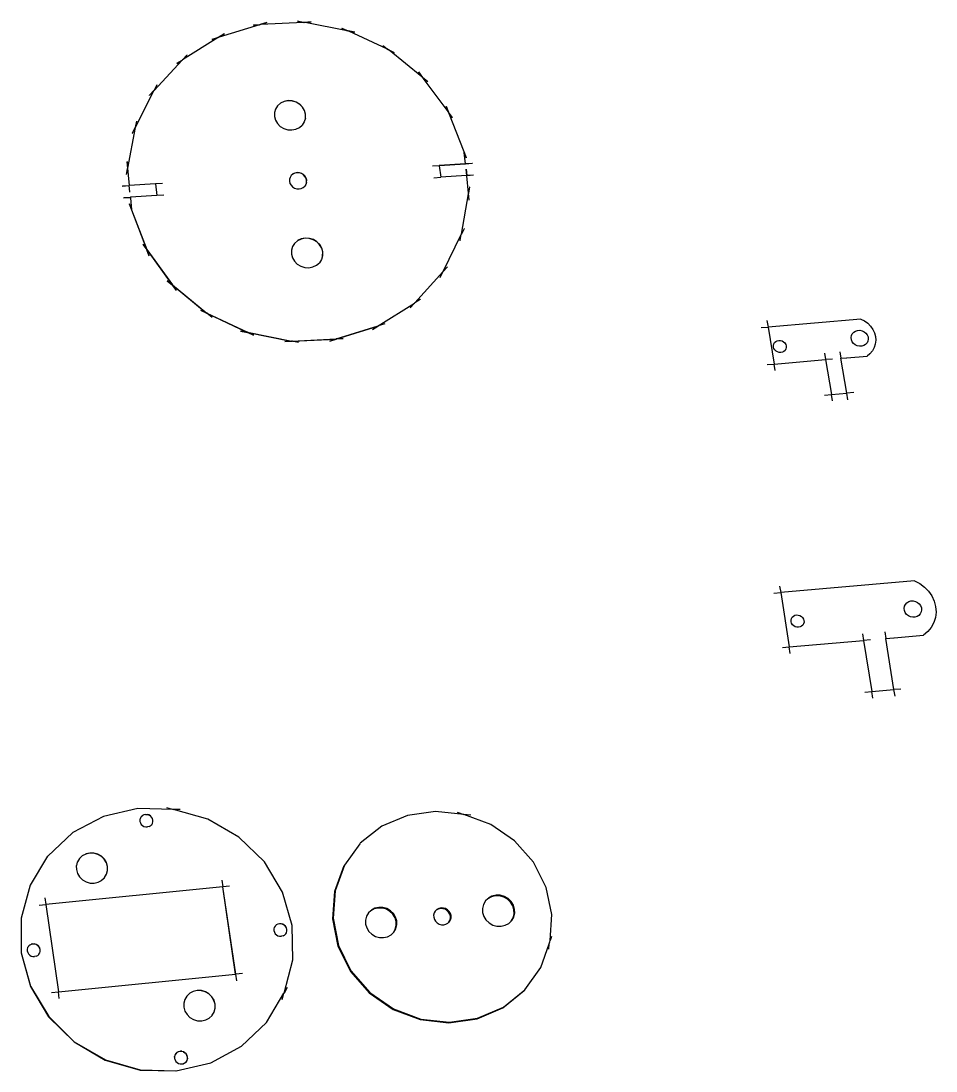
# Model space of a CAD drawing. Extents: x -159 to 748, y -238 to 404.
# Drawn here: x 250.2 to 493.9, y 123.9 to 403.6 of the extents above; entities that cross this region are included whole.
import ezdxf

# ---------------------------------------------------------------- set-up
doc = ezdxf.new("R2010")
doc.units = 0
doc.header["$MEASUREMENT"] = 0
doc.layers.get('0').update_dxf_attribs({"linetype": 'CONTINUOUS'})

msp = doc.modelspace()

# ---------------------------------------------------------------- linework, layer by layer
for p, q in [((315.64, 403.21), (313.9, 402.68)), ((325.41, 403.24), (314.08, 402.69)), ((315.61, 403.16), (314.08, 402.69)), ((323.8, 403.55), (325.41, 403.24)), ((323.82, 403.61), (325.65, 403.25)), ((325.65, 403.25), (325.41, 403.24)), ((327.49, 403.34), (325.65, 403.25)), ((325.86, 403.21), (325.65, 403.25)), ((327.46, 403.28), (325.86, 403.21)), ((337.03, 401), (325.86, 403.21)), ((304.34, 400.22), (302.83, 399.29)), ((313.7, 402.62), (302.95, 399.32)), ((304.32, 400.17), (302.95, 399.32)), ((312.04, 402.54), (313.7, 402.62)), ((312.06, 402.59), (313.9, 402.68)), ((313.9, 402.68), (313.7, 402.62)), ((314.08, 402.69), (313.9, 402.68)), ((335.57, 401.69), (337.03, 401)), ((335.6, 401.74), (337.28, 400.96)), ((337.28, 400.96), (337.03, 401)), ((339.1, 400.6), (337.28, 400.96)), ((337.5, 400.86), (337.28, 400.96)), ((339.07, 400.54), (337.5, 400.86)), ((347.8, 396.06), (337.5, 400.86)), ((302.69, 399.2), (293.2, 393.29)), ((301.07, 398.7), (302.69, 399.2)), ((301.1, 398.76), (302.83, 399.29)), ((302.83, 399.29), (302.69, 399.2)), ((302.95, 399.32), (302.83, 399.29)), ((294.35, 394.53), (293.2, 393.29)), ((294.37, 394.58), (294.35, 394.53)), ((346.56, 397.06), (347.8, 396.06)), ((346.59, 397.11), (348.02, 395.96)), ((348.02, 395.96), (347.8, 396.06)), ((349.7, 395.17), (348.02, 395.96)), ((348.21, 395.8), (348.02, 395.96)), ((349.68, 395.12), (348.21, 395.8)), ((356.98, 388.72), (348.21, 395.8)), ((293.11, 393.21), (285.61, 385.11)), ((291.65, 392.31), (293.11, 393.21)), ((291.68, 392.36), (293.11, 393.21)), ((293.11, 393.21), (293.2, 393.29)), ((356.04, 389.97), (356.98, 388.72)), ((356.07, 390.03), (357.15, 388.58)), ((286.37, 386.59), (285.61, 385.11)), ((286.39, 386.64), (286.37, 386.59)), ((357.15, 388.58), (356.98, 388.72)), ((358.58, 387.42), (357.15, 388.58)), ((357.29, 388.39), (357.15, 388.58)), ((358.55, 387.37), (357.29, 388.39)), ((363.93, 379.46), (357.29, 388.39)), ((285.59, 385.05), (280.61, 375.26)), ((284.4, 383.77), (284.42, 383.82)), ((284.42, 383.82), (285.59, 385.05)), ((285.61, 385.11), (285.59, 385.05)), ((318.51, 381), (317.95, 380.14)), ((319.3, 381.68), (318.51, 381)), ((320.25, 382.14), (319.3, 381.68)), ((319.32, 381.73), (319.3, 381.68)), ((320.28, 382.19), (319.32, 381.73)), ((321.31, 382.35), (320.25, 382.14)), ((321.34, 382.4), (320.28, 382.19)), ((322.41, 382.29), (321.31, 382.35)), ((322.43, 382.34), (321.34, 382.4)), ((323.46, 381.97), (322.41, 382.29)), ((323.49, 382.02), (322.43, 382.34)), ((324.4, 381.4), (323.46, 381.97)), ((324.43, 381.46), (323.49, 382.02)), ((325.16, 380.64), (324.4, 381.4)), ((325.19, 380.69), (324.43, 381.46)), ((325.69, 379.73), (325.16, 380.64)), ((325.72, 379.78), (325.19, 380.69)), ((363.36, 380.9), (363.93, 379.46)), ((363.39, 380.95), (364.04, 379.31)), ((317.66, 379.23), (317.65, 378.2)), ((317.65, 378.2), (317.92, 377.2)), ((317.95, 380.14), (317.66, 379.23)), ((325.94, 377.7), (325.64, 376.73)), ((325.96, 378.73), (325.69, 379.73)), ((325.99, 378.78), (325.72, 379.78)), ((325.94, 377.7), (325.96, 378.73)), ((325.94, 377.7), (325.97, 377.76)), ((325.97, 377.76), (325.99, 378.78)), ((364.04, 379.31), (363.93, 379.46)), ((365.12, 377.86), (364.04, 379.31)), ((364.12, 379.11), (364.04, 379.31)), ((365.09, 377.81), (364.12, 379.11)), ((368.23, 368.78), (364.12, 379.11)), ((280.6, 375.21), (278.58, 364.41)), ((279.85, 373.72), (280.6, 375.21)), ((280.6, 375.21), (280.61, 375.26)), ((280.92, 376.9), (280.61, 375.26)), ((280.94, 376.95), (280.92, 376.9)), ((317.92, 377.2), (318.45, 376.29)), ((318.45, 376.29), (319.21, 375.52)), ((319.21, 375.52), (320.15, 374.96)), ((320.15, 374.96), (321.21, 374.64)), ((323.37, 374.79), (324.34, 375.23)), ((324.34, 375.23), (325.08, 375.88)), ((325.64, 376.73), (325.08, 375.88)), ((279.82, 373.67), (279.85, 373.72)), ((321.21, 374.64), (322.3, 374.58)), ((322.3, 374.58), (323.37, 374.79)), ((368.88, 367.13), (368.23, 368.78)), ((368.25, 368.6), (368.23, 368.78)), ((368.85, 367.08), (368.25, 368.6)), ((368.58, 365.55), (368.25, 368.6)), ((278.26, 362.72), (278.56, 364.31)), ((278.39, 366.09), (278.55, 364.36)), ((278.42, 366.14), (278.58, 364.41)), ((278.55, 364.36), (278.58, 364.41)), ((278.55, 364.36), (278.56, 364.31)), ((278.56, 364.31), (278.98, 359.78)), ((278.58, 364.41), (279.01, 359.79)), ((359.75, 364.98), (361.58, 365.1)), ((368.58, 365.55), (361.58, 365.1)), ((361.58, 365.1), (361.59, 365.05)), ((368.55, 365.5), (361.59, 365.05)), ((361.59, 365.05), (361.97, 361.98)), ((370.38, 365.62), (368.55, 365.5)), ((368.55, 365.5), (368.58, 365.55)), ((370.42, 365.67), (368.58, 365.55)), ((368.69, 364.11), (368.87, 362.43)), ((368.72, 364.16), (368.9, 362.43)), ((278.23, 362.67), (278.26, 362.72)), ((321.68, 361.47), (321.67, 360.9)), ((321.67, 360.9), (321.82, 360.35)), ((321.83, 361.95), (321.68, 361.47)), ((322.14, 362.42), (321.83, 361.95)), ((322.58, 362.8), (322.14, 362.42)), ((323.1, 363.05), (322.58, 362.8)), ((322.6, 362.85), (322.58, 362.8)), ((323.13, 363.1), (322.6, 362.85)), ((323.69, 363.16), (323.1, 363.05)), ((323.72, 363.21), (323.13, 363.1)), ((324.29, 363.12), (323.69, 363.16)), ((324.32, 363.17), (323.72, 363.21)), ((324.87, 362.94), (324.29, 363.12)), ((324.9, 362.99), (324.32, 363.17)), ((325.39, 362.63), (324.87, 362.94)), ((325.42, 362.68), (324.9, 362.99)), ((325.81, 362.21), (325.39, 362.63)), ((325.83, 362.26), (325.42, 362.68)), ((326.1, 361.7), (325.81, 362.21)), ((326.13, 361.75), (325.83, 362.26)), ((326.24, 361.15), (326.1, 361.7)), ((326.27, 361.2), (326.13, 361.75)), ((326.23, 360.58), (326.24, 361.15)), ((326.26, 360.63), (326.27, 361.2)), ((360.13, 361.87), (361.97, 361.98)), ((368.87, 362.43), (361.97, 361.98)), ((368.9, 362.43), (368.87, 362.43)), ((370.74, 362.55), (368.9, 362.43)), ((368.91, 362.38), (368.9, 362.43)), ((370.71, 362.5), (368.91, 362.38)), ((369.4, 357.76), (368.91, 362.38)), ((368.93, 362.38), (368.91, 362.38)), ((277.15, 359.62), (278.99, 359.74)), ((277.17, 359.67), (278.98, 359.78)), ((278.98, 359.78), (279.01, 359.79)), ((278.98, 359.78), (278.99, 359.74)), ((279.15, 358.01), (278.99, 359.74)), ((279.02, 359.74), (278.99, 359.74)), ((286.02, 360.24), (279.01, 359.79)), ((279.02, 359.74), (279.01, 359.79)), ((285.99, 360.19), (279.02, 359.74)), ((279.17, 358.06), (279.02, 359.74)), ((285.99, 360.19), (286.02, 360.24)), ((285.99, 360.19), (286.34, 357.11)), ((287.86, 360.35), (286.02, 360.24)), ((286.02, 360.24), (286.37, 357.11)), ((321.82, 360.35), (322.11, 359.84)), ((322.11, 359.84), (322.53, 359.42)), ((322.53, 359.42), (323.04, 359.1)), ((323.04, 359.1), (323.62, 358.92)), ((323.62, 358.92), (324.23, 358.89)), ((324.23, 358.89), (324.81, 359)), ((324.81, 359), (325.36, 359.24)), ((325.36, 359.24), (325.75, 359.58)), ((326.06, 360.05), (325.75, 359.58)), ((326.23, 360.58), (326.06, 360.05)), ((326.23, 360.58), (326.26, 360.63)), ((369.68, 359.33), (369.4, 357.76)), ((369.71, 359.38), (369.68, 359.33)), ((277.5, 356.5), (279.34, 356.61)), ((277.52, 356.55), (279.36, 356.66)), ((279.34, 356.61), (279.28, 356.61)), ((279.28, 356.61), (279.3, 356.4)), ((279.3, 356.4), (279.33, 356.45)), ((279.3, 356.4), (279.58, 353.4)), ((279.34, 356.61), (279.33, 356.45)), ((279.33, 356.45), (279.62, 353.31)), ((279.34, 356.61), (279.36, 356.66)), ((286.34, 357.11), (279.36, 356.66)), ((286.37, 357.11), (286.34, 357.11)), ((288.21, 357.23), (286.37, 357.11)), ((367.47, 346.79), (369.39, 357.56)), ((369.41, 357.68), (369.38, 357.63)), ((369.39, 357.56), (369.38, 357.63)), ((369.56, 355.9), (369.39, 357.56)), ((369.4, 357.76), (369.41, 357.68)), ((369.59, 355.95), (369.41, 357.68)), ((278.96, 354.91), (279.6, 353.26)), ((278.99, 354.95), (279.58, 353.4)), ((279.58, 353.4), (279.6, 353.26)), ((279.58, 353.4), (279.62, 353.31)), ((279.6, 353.26), (279.62, 353.31)), ((279.6, 353.26), (283.61, 342.82)), ((279.62, 353.31), (283.7, 342.69)), ((368.03, 347.89), (367.47, 346.79)), ((368.22, 348.28), (368.03, 347.89)), ((368.25, 348.33), (368.22, 348.28)), ((282.61, 344.1), (283.67, 342.65)), ((282.64, 344.15), (283.61, 342.82)), ((323.04, 344.35), (322.47, 343.49)), ((323.83, 345.04), (323.04, 344.35)), ((324.79, 345.51), (323.83, 345.04)), ((323.85, 345.09), (323.83, 345.04)), ((324.81, 345.55), (323.85, 345.09)), ((325.85, 345.72), (324.79, 345.51)), ((325.88, 345.76), (324.81, 345.55)), ((326.95, 345.66), (325.85, 345.72)), ((326.98, 345.7), (325.88, 345.76)), ((328.01, 345.33), (326.95, 345.66)), ((328.04, 345.38), (326.98, 345.7)), ((328.95, 344.76), (328.01, 345.33)), ((328.98, 344.81), (328.04, 345.38)), ((329.72, 343.99), (328.95, 344.76)), ((329.75, 344.04), (328.98, 344.81)), ((362.59, 336.83), (367.46, 346.74)), ((367.16, 345.04), (367.19, 345.09)), ((367.19, 345.09), (367.46, 346.74)), ((367.46, 346.74), (367.47, 346.79)), ((283.61, 342.82), (283.67, 342.65)), ((283.61, 342.82), (283.7, 342.69)), ((283.67, 342.65), (283.7, 342.69)), ((284.31, 340.99), (283.67, 342.65)), ((283.67, 342.65), (283.76, 342.52)), ((283.7, 342.69), (290.54, 333.31)), ((283.76, 342.52), (283.7, 342.69)), ((284.33, 341.04), (283.76, 342.52)), ((283.76, 342.52), (290.39, 333.43)), ((322.19, 342.56), (322.18, 341.53)), ((322.18, 341.53), (322.45, 340.51)), ((322.47, 343.49), (322.19, 342.56)), ((330.26, 343.07), (329.72, 343.99)), ((330.28, 343.12), (329.75, 344.04)), ((330.53, 342.06), (330.26, 343.07)), ((330.55, 342.11), (330.28, 343.12)), ((330.51, 341.03), (330.53, 342.06)), ((330.54, 341.07), (330.55, 342.11)), ((322.45, 340.51), (322.98, 339.59)), ((322.98, 339.59), (323.75, 338.82)), ((323.75, 338.82), (324.69, 338.25)), ((327.92, 338.08), (328.89, 338.53)), ((328.89, 338.53), (329.64, 339.18)), ((330.21, 340.04), (329.64, 339.18)), ((330.51, 341.03), (330.21, 340.04)), ((330.51, 341.03), (330.54, 341.07)), ((324.69, 338.25), (325.75, 337.93)), ((325.75, 337.93), (326.85, 337.87)), ((326.85, 337.87), (327.92, 338.08)), ((355.04, 328.51), (362.56, 336.78)), ((361.83, 335.28), (362.56, 336.78)), ((362.56, 336.78), (362.59, 336.83)), ((363.73, 338.07), (362.59, 336.83)), ((363.76, 338.12), (363.73, 338.07)), ((289.1, 334.43), (290.52, 333.26)), ((289.12, 334.47), (290.39, 333.43)), ((290.39, 333.43), (290.52, 333.26)), ((290.39, 333.43), (290.54, 333.31)), ((290.52, 333.26), (290.54, 333.31)), ((291.58, 331.8), (290.52, 333.26)), ((290.52, 333.26), (290.66, 333.14)), ((290.54, 333.31), (299.69, 325.8)), ((290.66, 333.14), (290.54, 333.31)), ((291.6, 331.85), (290.66, 333.14)), ((290.66, 333.14), (299.49, 325.89)), ((361.8, 335.24), (361.83, 335.28)), ((345.34, 322.4), (355.01, 328.46)), ((353.86, 327.22), (355.01, 328.46)), ((355.01, 328.46), (355.04, 328.51)), ((356.51, 329.41), (355.04, 328.51)), ((356.54, 329.46), (356.51, 329.41)), ((297.99, 326.55), (299.66, 325.75)), ((298.01, 326.59), (299.49, 325.89)), ((299.49, 325.89), (299.66, 325.75)), ((299.49, 325.89), (299.69, 325.8)), ((299.66, 325.75), (299.69, 325.8)), ((301.08, 324.59), (299.66, 325.75)), ((299.66, 325.75), (299.86, 325.66)), ((299.69, 325.8), (310.52, 320.7)), ((299.86, 325.66), (299.69, 325.8)), ((301.11, 324.64), (299.86, 325.66)), ((299.86, 325.66), (310.3, 320.74)), ((353.83, 327.17), (353.86, 327.22)), ((334.16, 318.93), (345.34, 322.4)), ((334.3, 318.94), (345.22, 322.33)), ((343.83, 321.45), (345.22, 322.33)), ((345.22, 322.33), (345.31, 322.36)), ((347.04, 322.89), (345.31, 322.36)), ((345.31, 322.36), (345.34, 322.4)), ((347.07, 322.94), (345.34, 322.4)), ((447.33, 321.93), (449.16, 322.08)), ((448.88, 323.81), (449.16, 322.08)), ((473.87, 324.19), (449.16, 322.08)), ((449.16, 322.08), (450.79, 312.23)), ((473.87, 324.19), (474.83, 323.71)), ((474.83, 323.71), (475.7, 323.08)), ((475.7, 323.08), (476.45, 322.32)), ((476.45, 322.32), (477.05, 321.46)), ((308.67, 321.01), (310.49, 320.65)), ((308.7, 321.06), (310.3, 320.74)), ((310.3, 320.74), (310.49, 320.65)), ((310.3, 320.74), (310.52, 320.7)), ((310.49, 320.65), (310.52, 320.7)), ((312.17, 319.86), (310.49, 320.65)), ((310.49, 320.65), (310.71, 320.61)), ((310.52, 320.7), (322.28, 318.35)), ((310.71, 320.61), (310.52, 320.7)), ((312.2, 319.91), (310.71, 320.61)), ((310.71, 320.61), (322.07, 318.34)), ((322.28, 318.35), (334.16, 318.93)), ((322.46, 318.32), (333.99, 318.88)), ((332.4, 318.35), (334.13, 318.89)), ((332.43, 318.4), (333.99, 318.88)), ((333.99, 318.88), (334.16, 318.93)), ((333.99, 318.88), (334.13, 318.89)), ((335.97, 318.98), (334.13, 318.89)), ((334.13, 318.89), (334.3, 318.94)), ((334.13, 318.89), (334.16, 318.93)), ((334.3, 318.94), (334.16, 318.93)), ((336, 319.03), (334.3, 318.94)), ((343.8, 321.41), (343.83, 321.45)), ((471.28, 319.27), (471.37, 319.81)), ((471.35, 318.71), (471.28, 319.27)), ((471.37, 319.81), (471.61, 320.31)), ((471.61, 320.31), (471.99, 320.72)), ((471.99, 320.72), (472.47, 321.02)), ((472.47, 321.02), (473.03, 321.18)), ((473.03, 321.18), (473.62, 321.21)), ((473.62, 321.21), (474.21, 321.08)), ((474.21, 321.08), (474.76, 320.82)), ((474.76, 320.82), (475.22, 320.45)), ((475.22, 320.45), (475.57, 319.97)), ((475.57, 319.97), (475.79, 319.44)), ((475.85, 318.88), (475.76, 318.34)), ((475.79, 319.44), (475.85, 318.88)), ((477.05, 321.46), (477.49, 320.52)), ((477.49, 320.52), (477.75, 319.54)), ((477.75, 319.54), (477.83, 318.54)), ((320.41, 318.22), (322.25, 318.31)), ((320.44, 318.26), (322.07, 318.34)), ((322.07, 318.34), (322.28, 318.35)), ((322.07, 318.34), (322.25, 318.31)), ((322.25, 318.31), (322.28, 318.35)), ((322.25, 318.31), (322.46, 318.32)), ((324.07, 317.94), (322.25, 318.31)), ((322.46, 318.32), (322.28, 318.35)), ((324.1, 317.99), (322.46, 318.32)), ((450.59, 317.17), (450.7, 317.57)), ((450.6, 316.76), (450.59, 317.17)), ((450.73, 316.35), (450.6, 316.76)), ((450.7, 317.57), (450.91, 317.93)), ((450.96, 315.97), (450.73, 316.35)), ((450.91, 317.93), (451.22, 318.21)), ((451.22, 318.21), (451.6, 318.41)), ((451.6, 318.41), (452.03, 318.5)), ((452.03, 318.5), (452.48, 318.48)), ((452.48, 318.48), (452.92, 318.36)), ((452.92, 318.36), (453.31, 318.13)), ((453.31, 318.13), (453.63, 317.83)), ((453.63, 317.83), (453.87, 317.45)), ((453.9, 316.23), (453.68, 315.87)), ((453.87, 317.45), (453.99, 317.05)), ((454, 316.63), (453.9, 316.23)), ((453.99, 317.05), (454, 316.63)), ((471.56, 318.18), (471.35, 318.71)), ((471.91, 317.7), (471.56, 318.18)), ((472.38, 317.33), (471.91, 317.7)), ((472.93, 317.07), (472.38, 317.33)), ((473.52, 316.94), (472.93, 317.07)), ((474.11, 316.97), (473.52, 316.94)), ((474.67, 317.13), (474.11, 316.97)), ((475.15, 317.43), (474.67, 317.13)), ((475.52, 317.84), (475.15, 317.43)), ((475.76, 318.34), (475.52, 317.84)), ((477.42, 316.61), (476.94, 315.75)), ((477.71, 317.55), (477.42, 316.61)), ((477.83, 318.54), (477.71, 317.55)), ((450.79, 312.23), (464.49, 313.4)), ((451.29, 315.67), (450.96, 315.97)), ((451.68, 315.44), (451.29, 315.67)), ((452.12, 315.32), (451.68, 315.44)), ((452.56, 315.3), (452.12, 315.32)), ((452.99, 315.39), (452.56, 315.3)), ((453.38, 315.59), (452.99, 315.39)), ((453.68, 315.87), (453.38, 315.59)), ((464.2, 315.13), (464.49, 313.4)), ((466.32, 313.56), (464.49, 313.4)), ((464.49, 313.4), (466.05, 304.11)), ((468.29, 315.48), (468.58, 313.75)), ((468.58, 313.75), (470.04, 313.88)), ((470.14, 304.46), (468.58, 313.75)), ((470.04, 313.88), (470.15, 313.88)), ((470.15, 313.88), (475.53, 314.35)), ((476.31, 314.98), (475.53, 314.35)), ((476.94, 315.75), (476.31, 314.98)), ((448.96, 312.07), (450.79, 312.23)), ((451.08, 310.5), (450.79, 312.23)), ((464.22, 303.95), (466.05, 304.11)), ((466.05, 304.11), (470.14, 304.46)), ((466.33, 302.38), (466.05, 304.11)), ((471.97, 304.62), (470.14, 304.46)), ((470.44, 302.73), (470.14, 304.46)), ((452.25, 253.08), (452.53, 251.33)), ((488.21, 254.44), (452.53, 251.33)), ((488.21, 254.44), (489.6, 253.73)), ((489.6, 253.73), (490.86, 252.8)), ((490.86, 252.8), (491.93, 251.69)), ((450.7, 251.17), (452.53, 251.33)), ((452.53, 251.33), (454.8, 236.88)), ((486.65, 248.93), (487.21, 249.1)), ((487.21, 249.1), (487.81, 249.12)), ((487.81, 249.12), (488.41, 249)), ((488.41, 249), (488.96, 248.73)), ((491.93, 251.69), (492.8, 250.43)), ((492.8, 250.43), (493.42, 249.05)), ((493.42, 249.05), (493.8, 247.61)), ((485.44, 247.13), (485.54, 247.69)), ((485.5, 246.56), (485.44, 247.13)), ((485.72, 246.01), (485.5, 246.56)), ((485.54, 247.69), (485.78, 248.2)), ((485.78, 248.2), (486.16, 248.62)), ((486.16, 248.62), (486.65, 248.93)), ((488.96, 248.73), (489.43, 248.34)), ((489.43, 248.34), (489.78, 247.86)), ((489.97, 246.18), (489.72, 245.67)), ((489.78, 247.86), (490, 247.31)), ((490.06, 246.74), (489.97, 246.18)), ((490, 247.31), (490.06, 246.74)), ((493.8, 247.61), (493.9, 246.15)), ((455.3, 244.01), (455.41, 244.42)), ((455.31, 243.58), (455.3, 244.01)), ((455.43, 243.16), (455.31, 243.58)), ((455.41, 244.42), (455.62, 244.79)), ((455.62, 244.79), (455.94, 245.08)), ((455.94, 245.08), (456.33, 245.28)), ((456.33, 245.28), (456.76, 245.37)), ((456.76, 245.37), (457.21, 245.35)), ((457.21, 245.35), (457.65, 245.23)), ((457.65, 245.23), (458.05, 245)), ((458.05, 245), (458.37, 244.68)), ((458.37, 244.68), (458.61, 244.3)), ((458.61, 244.3), (458.73, 243.88)), ((458.74, 243.45), (458.63, 243.04)), ((458.73, 243.88), (458.74, 243.45)), ((486.07, 245.53), (485.72, 246.01)), ((486.54, 245.14), (486.07, 245.53)), ((487.09, 244.87), (486.54, 245.14)), ((487.69, 244.75), (487.09, 244.87)), ((488.29, 244.77), (487.69, 244.75)), ((488.85, 244.94), (488.29, 244.77)), ((489.34, 245.25), (488.85, 244.94)), ((489.72, 245.67), (489.34, 245.25)), ((493.73, 244.7), (493.29, 243.33)), ((493.9, 246.15), (493.73, 244.7)), ((455.66, 242.78), (455.43, 243.16)), ((455.99, 242.46), (455.66, 242.78)), ((456.39, 242.23), (455.99, 242.46)), ((456.83, 242.1), (456.39, 242.23)), ((457.28, 242.09), (456.83, 242.1)), ((457.71, 242.18), (457.28, 242.09)), ((458.1, 242.38), (457.71, 242.18)), ((458.41, 242.67), (458.1, 242.38)), ((458.63, 243.04), (458.41, 242.67)), ((480.24, 240.88), (480.52, 239.12)), ((491.68, 240.94), (490.56, 240)), ((492.6, 242.06), (491.68, 240.94)), ((493.29, 243.33), (492.6, 242.06)), ((454.8, 236.88), (474.6, 238.61)), ((474.32, 240.36), (474.6, 238.61)), ((476.43, 238.77), (474.6, 238.61)), ((474.6, 238.61), (476.79, 224.97)), ((480.52, 239.12), (482.63, 239.32)), ((482.71, 225.49), (480.52, 239.12)), ((482.63, 239.32), (482.78, 239.31)), ((482.78, 239.31), (490.56, 240)), ((452.97, 236.72), (454.8, 236.88)), ((455.08, 235.12), (454.8, 236.88)), ((474.96, 224.81), (476.79, 224.97)), ((476.79, 224.97), (482.71, 225.49)), ((477.07, 223.21), (476.79, 224.97)), ((484.54, 225.65), (482.71, 225.49)), ((483, 223.73), (482.71, 225.49)), ((281.27, 193.82), (272.13, 191.71)), ((290.75, 193.57), (281.27, 193.82)), ((288.96, 194.07), (290.75, 193.57)), ((292.59, 193.52), (290.75, 193.57)), ((299.93, 190.97), (290.75, 193.57)), ((360.55, 193.06), (353.1, 191.99)), ((368.13, 192.23), (360.55, 193.06)), ((272.13, 191.71), (263.96, 187.38)), ((281.86, 190.82), (281.83, 190.79)), ((281.83, 190.79), (281.86, 190.39)), ((281.95, 191.21), (281.86, 190.82)), ((281.86, 190.39), (281.98, 189.96)), ((281.97, 191.24), (281.95, 191.21)), ((282.17, 191.58), (281.97, 191.24)), ((282.19, 191.61), (282.17, 191.58)), ((282.49, 191.88), (282.19, 191.61)), ((282.51, 191.91), (282.49, 191.88)), ((282.88, 192.09), (282.51, 191.91)), ((283.32, 192.19), (282.88, 192.09)), ((282.91, 192.12), (282.88, 192.09)), ((283.34, 192.22), (282.91, 192.12)), ((283.78, 192.17), (283.32, 192.19)), ((283.34, 192.22), (283.8, 192.21)), ((284.22, 192.05), (283.78, 192.17)), ((284.24, 192.09), (283.8, 192.21)), ((284.61, 191.82), (284.22, 192.05)), ((284.64, 191.86), (284.24, 192.09)), ((284.94, 191.5), (284.61, 191.82)), ((284.96, 191.54), (284.64, 191.86)), ((285.17, 191.12), (284.94, 191.5)), ((285.19, 191.16), (284.96, 191.54)), ((285.29, 190.7), (285.17, 191.12)), ((285.31, 190.73), (285.19, 191.16)), ((285.21, 189.88), (285.29, 190.26)), ((285.29, 190.7), (285.31, 190.73)), ((285.32, 190.3), (285.29, 190.7)), ((285.29, 190.26), (285.32, 190.3)), ((308.2, 186.2), (299.93, 190.97)), ((353.1, 191.99), (346.28, 189.09)), ((366.38, 192.88), (368.13, 192.23)), ((369.97, 192.03), (368.13, 192.23)), ((375.32, 189.56), (368.13, 192.23)), ((281.98, 189.96), (282.21, 189.58)), ((282.21, 189.58), (282.54, 189.26)), ((282.54, 189.26), (282.93, 189.03)), ((282.93, 189.03), (283.38, 188.91)), ((283.38, 188.91), (283.83, 188.9)), ((284.27, 189), (283.83, 188.9)), ((284.27, 189), (284.64, 189.17)), ((284.64, 189.17), (284.66, 189.2)), ((284.66, 189.2), (284.96, 189.47)), ((284.96, 189.47), (284.98, 189.5)), ((284.98, 189.5), (285.18, 189.84)), ((285.18, 189.84), (285.21, 189.88)), ((346.28, 189.09), (340.55, 184.55)), ((381.64, 185.23), (375.32, 189.56)), ((263.93, 187.35), (257.29, 181.12)), ((263.96, 187.38), (263.93, 187.35)), ((314.99, 179.58), (308.2, 186.2)), ((386.66, 179.51), (381.64, 185.23)), ((268.48, 181.92), (267.42, 181.68)), ((268.5, 181.96), (267.44, 181.72)), ((269.57, 181.9), (268.48, 181.92)), ((269.59, 181.93), (268.5, 181.96)), ((270.63, 181.6), (269.57, 181.9)), ((270.65, 181.63), (269.59, 181.93)), ((340.4, 184.37), (336.3, 178.69)), ((340.4, 184.37), (340.55, 184.55)), ((257.27, 181.09), (252.58, 173.35)), ((257.27, 181.09), (257.29, 181.12)), ((265.17, 179.56), (264.92, 178.59)), ((265.19, 179.6), (265.17, 179.56)), ((265.71, 180.46), (265.19, 179.6)), ((265.73, 180.49), (265.71, 180.46)), ((266.48, 181.18), (265.73, 180.49)), ((266.5, 181.22), (266.48, 181.18)), ((267.42, 181.68), (266.5, 181.22)), ((267.44, 181.72), (267.42, 181.68)), ((271.58, 181.05), (270.63, 181.6)), ((271.6, 181.08), (270.65, 181.63)), ((272.36, 180.28), (271.58, 181.05)), ((272.38, 180.32), (271.6, 181.08)), ((272.91, 179.36), (272.36, 180.28)), ((272.94, 179.39), (272.38, 180.32)), ((273.21, 178.33), (272.91, 179.36)), ((273.23, 178.37), (272.94, 179.39)), ((319.85, 171.55), (314.99, 179.58)), ((390.04, 172.81), (386.66, 179.51)), ((264.92, 178.59), (264.89, 178.56)), ((264.89, 178.56), (264.92, 177.54)), ((264.92, 177.54), (265.21, 176.52)), ((265.21, 176.52), (265.77, 175.59)), ((272.42, 175.41), (272.94, 176.28)), ((272.94, 176.28), (272.96, 176.31)), ((272.96, 176.31), (273.21, 177.28)), ((273.21, 178.33), (273.23, 178.37)), ((273.24, 177.32), (273.21, 178.33)), ((273.21, 177.28), (273.24, 177.32)), ((336.15, 178.51), (333.67, 171.71)), ((336.3, 178.69), (333.82, 171.88)), ((265.77, 175.59), (266.55, 174.83)), ((266.55, 174.83), (267.5, 174.28)), ((267.5, 174.28), (268.56, 173.97)), ((268.56, 173.97), (269.65, 173.95)), ((269.65, 173.95), (270.71, 174.19)), ((270.71, 174.19), (271.63, 174.66)), ((271.63, 174.66), (271.65, 174.69)), ((271.65, 174.69), (272.4, 175.38)), ((272.4, 175.38), (272.42, 175.41)), ((303.65, 174.74), (303.92, 172.97)), ((252.58, 173.35), (250.17, 164.58)), ((303.92, 172.97), (256.81, 168.26)), ((303.89, 172.93), (256.81, 168.23)), ((303.89, 172.93), (303.92, 172.97)), ((307.34, 149.71), (303.89, 172.93)), ((305.75, 173.15), (303.92, 172.97)), ((307.37, 149.71), (303.92, 172.97)), ((322.44, 162.65), (319.85, 171.55)), ((333.67, 171.71), (333.14, 164.43)), ((333.82, 171.88), (333.28, 164.61)), ((376.7, 170.71), (375.62, 170.46)), ((377.83, 170.69), (376.7, 170.71)), ((378.93, 170.38), (377.83, 170.69)), ((391.54, 165.56), (390.04, 172.81)), ((254.98, 168.07), (256.81, 168.26)), ((256.56, 170.03), (256.81, 168.26)), ((256.81, 168.26), (256.81, 168.23)), ((256.81, 168.23), (260.12, 144.97)), ((373.35, 168.26), (373.08, 167.22)), ((373.9, 169.18), (373.35, 168.26)), ((374.5, 169.76), (373.9, 169.18)), ((375.46, 170.28), (374.5, 169.76)), ((374.66, 169.94), (374.5, 169.76)), ((375.62, 170.46), (374.66, 169.94)), ((376.54, 170.54), (375.46, 170.28)), ((377.67, 170.51), (376.54, 170.54)), ((378.77, 170.21), (377.67, 170.51)), ((379.76, 169.65), (378.77, 170.21)), ((379.92, 169.82), (378.93, 170.38)), ((380.57, 168.86), (379.76, 169.65)), ((380.74, 169.04), (379.92, 169.82)), ((381.16, 167.91), (380.57, 168.86)), ((381.33, 168.09), (380.74, 169.04)), ((381.48, 166.86), (381.16, 167.91)), ((381.65, 167.03), (381.33, 168.09)), ((342.19, 165.1), (341.93, 164.09)), ((342.74, 165.98), (342.19, 165.1)), ((343.34, 166.55), (342.74, 165.98)), ((344.28, 167.06), (343.34, 166.55)), ((343.49, 166.73), (343.34, 166.55)), ((344.43, 167.23), (343.49, 166.73)), ((345.34, 167.3), (344.28, 167.06)), ((345.48, 167.47), (344.43, 167.23)), ((346.43, 167.27), (345.34, 167.3)), ((346.58, 167.44), (345.48, 167.47)), ((347.5, 166.97), (346.43, 167.27)), ((347.64, 167.14), (346.58, 167.44)), ((348.45, 166.42), (347.5, 166.97)), ((348.6, 166.59), (347.64, 167.14)), ((349.24, 165.65), (348.45, 166.42)), ((349.39, 165.82), (348.6, 166.59)), ((349.81, 164.72), (349.24, 165.65)), ((349.96, 164.89), (349.39, 165.82)), ((360.24, 166), (360.09, 165.44)), ((360.09, 165.44), (360.1, 164.85)), ((360.53, 166.5), (360.24, 166)), ((360.8, 166.73), (360.53, 166.5)), ((361.32, 167.01), (360.8, 166.73)), ((360.96, 166.9), (360.8, 166.73)), ((361.48, 167.18), (360.96, 166.9)), ((361.91, 167.15), (361.32, 167.01)), ((362.06, 167.32), (361.48, 167.18)), ((362.52, 167.13), (361.91, 167.15)), ((362.67, 167.3), (362.06, 167.32)), ((363.11, 166.96), (362.52, 167.13)), ((363.27, 167.14), (362.67, 167.3)), ((363.64, 166.66), (363.11, 166.96)), ((363.8, 166.83), (363.27, 167.14)), ((364.08, 166.23), (363.64, 166.66)), ((364.24, 166.4), (363.8, 166.83)), ((364.4, 165.71), (364.08, 166.23)), ((364.55, 165.89), (364.24, 166.4)), ((364.57, 165.14), (364.4, 165.71)), ((364.72, 165.32), (364.55, 165.89)), ((364.58, 164.56), (364.57, 165.14)), ((364.73, 164.73), (364.72, 165.32)), ((373.08, 167.22), (373.11, 166.14)), ((373.11, 166.14), (373.43, 165.08)), ((373.43, 165.08), (374.02, 164.13)), ((381.25, 164.73), (381.51, 165.78)), ((381.41, 164.91), (381.68, 165.95)), ((381.51, 165.78), (381.48, 166.86)), ((381.68, 165.95), (381.65, 167.03)), ((391.09, 158.64), (391.54, 165.56)), ((250.17, 164.58), (250.21, 155.41)), ((317.84, 162.48), (317.64, 162.14)), ((317.86, 162.51), (317.84, 162.48)), ((318.16, 162.78), (317.86, 162.51)), ((318.16, 162.78), (318.18, 162.82)), ((318.55, 162.99), (318.18, 162.82)), ((318.99, 163.09), (318.55, 162.99)), ((318.55, 162.99), (318.58, 163.03)), ((319.02, 163.13), (318.58, 163.03)), ((318.99, 163.09), (319.02, 163.13)), ((319.08, 163.09), (318.99, 163.09)), ((319.1, 163.13), (319.02, 163.13)), ((319.08, 163.09), (319.1, 163.13)), ((319.45, 163.08), (319.08, 163.09)), ((319.47, 163.12), (319.1, 163.13)), ((319.89, 162.96), (319.45, 163.08)), ((319.92, 162.99), (319.47, 163.12)), ((320.29, 162.73), (319.89, 162.96)), ((320.31, 162.76), (319.92, 162.99)), ((320.61, 162.41), (320.29, 162.73)), ((320.64, 162.44), (320.31, 162.76)), ((320.85, 162.02), (320.61, 162.41)), ((320.88, 162.05), (320.64, 162.44)), ((322.58, 153.48), (322.44, 162.65)), ((333.14, 164.43), (334.59, 157.18)), ((333.28, 164.61), (334.73, 157.35)), ((341.93, 164.09), (341.94, 163.03)), ((341.94, 163.03), (342.25, 162.01)), ((350.11, 163.7), (349.81, 164.72)), ((349.87, 161.63), (350.13, 162.64)), ((350.26, 163.87), (349.96, 164.89)), ((350.01, 161.8), (350.28, 162.81)), ((350.13, 162.64), (350.11, 163.7)), ((350.28, 162.81), (350.26, 163.87)), ((360.1, 164.85), (360.27, 164.28)), ((360.27, 164.28), (360.59, 163.77)), ((360.59, 163.77), (361.03, 163.34)), ((361.03, 163.34), (361.56, 163.03)), ((361.56, 163.03), (362.15, 162.87)), ((362.15, 162.87), (362.76, 162.85)), ((362.76, 162.85), (363.35, 162.99)), ((363.35, 162.99), (363.87, 163.26)), ((363.87, 163.26), (364.14, 163.5)), ((364.14, 163.5), (364.17, 163.55)), ((364.17, 163.55), (364.43, 164)), ((364.17, 163.55), (364.29, 163.67)), ((364.29, 163.67), (364.59, 164.17)), ((364.43, 164), (364.58, 164.56)), ((364.59, 164.17), (364.73, 164.73)), ((374.02, 164.13), (374.84, 163.34)), ((374.84, 163.34), (375.83, 162.78)), ((375.83, 162.78), (376.93, 162.48)), ((376.93, 162.48), (378.06, 162.45)), ((378.06, 162.45), (379.14, 162.71)), ((379.14, 162.71), (380.11, 163.22)), ((380.11, 163.22), (380.71, 163.81)), ((380.71, 163.81), (380.73, 163.84)), ((380.73, 163.84), (381.25, 164.73)), ((380.73, 163.84), (380.88, 163.98)), ((380.88, 163.98), (381.41, 164.91)), ((317.61, 162.11), (317.53, 161.72)), ((317.53, 161.72), (317.53, 161.28)), ((317.53, 161.28), (317.66, 160.85)), ((317.64, 162.14), (317.61, 162.11)), ((317.66, 160.85), (317.89, 160.46)), ((317.89, 160.46), (318.22, 160.14)), ((318.22, 160.14), (318.62, 159.91)), ((318.62, 159.91), (319.06, 159.79)), ((319.06, 159.79), (319.52, 159.77)), ((319.96, 159.88), (319.52, 159.77)), ((319.96, 159.88), (320.33, 160.05)), ((320.33, 160.05), (320.35, 160.09)), ((320.35, 160.09), (320.64, 160.35)), ((320.64, 160.35), (320.67, 160.39)), ((320.67, 160.39), (320.87, 160.73)), ((320.97, 161.59), (320.85, 162.02)), ((320.87, 160.73), (320.89, 160.76)), ((321, 161.63), (320.88, 162.05)), ((320.89, 160.76), (320.98, 161.15)), ((320.98, 161.15), (320.97, 161.59)), ((320.98, 161.15), (321.01, 161.19)), ((321.01, 161.19), (321, 161.63)), ((342.25, 162.01), (342.81, 161.08)), ((342.81, 161.08), (343.6, 160.31)), ((343.6, 160.31), (344.56, 159.75)), ((344.56, 159.75), (345.63, 159.45)), ((345.63, 159.45), (346.72, 159.42)), ((346.72, 159.42), (347.78, 159.67)), ((347.78, 159.67), (348.73, 160.16)), ((348.73, 160.16), (349.33, 160.73)), ((349.33, 160.73), (349.37, 160.79)), ((349.37, 160.79), (349.87, 161.63)), ((349.37, 160.79), (349.48, 160.9)), ((349.48, 160.9), (350.01, 161.8)), ((391.49, 159.76), (391.09, 158.64)), ((251.92, 156.72), (251.83, 156.33)), ((251.94, 156.75), (251.92, 156.72)), ((252.15, 157.09), (251.94, 156.75)), ((252.17, 157.13), (252.15, 157.09)), ((252.47, 157.4), (252.17, 157.13)), ((252.49, 157.43), (252.47, 157.4)), ((252.86, 157.61), (252.49, 157.43)), ((253.3, 157.71), (252.86, 157.61)), ((252.88, 157.64), (252.86, 157.61)), ((253.33, 157.74), (252.88, 157.64)), ((253.76, 157.7), (253.3, 157.71)), ((253.33, 157.74), (253.78, 157.73)), ((254.2, 157.57), (253.76, 157.7)), ((254.23, 157.6), (253.78, 157.73)), ((254.6, 157.34), (254.2, 157.57)), ((254.62, 157.37), (254.23, 157.6)), ((254.93, 157.02), (254.6, 157.34)), ((254.95, 157.05), (254.62, 157.37)), ((255.16, 156.63), (254.93, 157.02)), ((255.18, 156.67), (254.95, 157.05)), ((255.3, 156.24), (255.18, 156.67)), ((334.59, 157.18), (337.93, 150.43)), ((334.73, 157.35), (338.07, 150.6)), ((388.63, 151.43), (390.87, 157.74)), ((390.78, 156.33), (390.87, 157.74)), ((390.87, 157.74), (391.06, 158.27)), ((391.06, 158.27), (391.09, 158.64)), ((250.21, 155.41), (250.19, 155.38)), ((250.19, 155.38), (252.7, 146.44)), ((250.21, 155.41), (252.73, 146.47)), ((251.83, 156.33), (251.8, 156.3)), ((251.8, 156.3), (251.83, 155.89)), ((251.83, 155.89), (251.95, 155.46)), ((251.95, 155.46), (252.18, 155.07)), ((252.18, 155.07), (252.5, 154.75)), ((252.5, 154.75), (252.9, 154.52)), ((252.9, 154.52), (253.34, 154.39)), ((253.34, 154.39), (253.8, 154.38)), ((254.24, 154.48), (253.8, 154.38)), ((254.24, 154.48), (254.62, 154.66)), ((254.62, 154.66), (254.64, 154.69)), ((254.64, 154.69), (254.94, 154.96)), ((254.94, 154.96), (254.96, 155)), ((254.96, 155), (255.16, 155.34)), ((255.28, 156.2), (255.16, 156.63)), ((255.16, 155.34), (255.19, 155.37)), ((255.19, 155.37), (255.28, 155.76)), ((255.28, 156.2), (255.3, 156.24)), ((255.3, 155.8), (255.28, 156.2)), ((255.28, 155.76), (255.3, 155.8)), ((320.24, 144.66), (322.58, 153.48)), ((384.39, 145.51), (388.63, 151.43)), ((260.12, 144.97), (307.34, 149.71)), ((307.34, 149.71), (307.37, 149.71)), ((309.2, 149.89), (307.37, 149.71)), ((307.64, 147.94), (307.37, 149.71)), ((337.93, 150.43), (342.94, 144.67)), ((338.07, 150.6), (343.08, 144.83)), ((252.7, 146.44), (257.52, 138.34)), ((252.73, 146.47), (257.54, 138.37)), ((321.11, 146.15), (320.24, 144.66)), ((378.65, 140.93), (384.39, 145.51)), ((384.23, 145.35), (384.39, 145.51)), ((258.29, 144.79), (260.12, 144.97)), ((260.37, 143.19), (260.12, 144.97)), ((293.77, 142.91), (293.52, 141.93)), ((293.79, 142.94), (293.77, 142.91)), ((294.31, 143.81), (293.79, 142.94)), ((294.33, 143.85), (294.31, 143.81)), ((295.08, 144.54), (294.33, 143.85)), ((295.1, 144.58), (295.08, 144.54)), ((296.02, 145.05), (295.1, 144.58)), ((297.08, 145.29), (296.02, 145.05)), ((296.05, 145.08), (296.02, 145.05)), ((297.11, 145.33), (296.05, 145.08)), ((298.18, 145.27), (297.08, 145.29)), ((298.21, 145.3), (297.11, 145.33)), ((299.25, 144.96), (298.18, 145.27)), ((299.27, 145), (298.21, 145.3)), ((300.21, 144.41), (299.25, 144.96)), ((300.23, 144.44), (299.27, 145)), ((300.99, 143.64), (300.21, 144.41)), ((301.02, 143.67), (300.23, 144.44)), ((301.55, 142.7), (300.99, 143.64)), ((301.58, 142.73), (301.02, 143.67)), ((301.85, 141.67), (301.55, 142.7)), ((301.87, 141.7), (301.58, 142.73)), ((315.58, 136.81), (320.21, 144.63)), ((319.76, 142.92), (320.21, 144.63)), ((320.21, 144.63), (320.24, 144.66)), ((342.94, 144.67), (349.27, 140.28)), ((343.08, 144.83), (349.42, 140.44)), ((378.49, 140.76), (384.23, 145.35)), ((293.52, 141.93), (293.53, 140.86)), ((293.53, 140.86), (293.83, 139.83)), ((301.61, 139.62), (301.86, 140.61)), ((301.86, 140.61), (301.85, 141.67)), ((301.86, 140.61), (301.89, 140.64)), ((301.89, 140.64), (301.87, 141.7)), ((349.27, 140.28), (356.51, 137.57)), ((349.42, 140.44), (356.66, 137.73)), ((371.64, 137.82), (378.49, 140.76)), ((371.79, 137.98), (378.65, 140.93)), ((257.52, 138.34), (264.31, 131.63)), ((257.54, 138.37), (264.34, 131.66)), ((293.83, 139.83), (294.39, 138.9)), ((294.39, 138.9), (295.17, 138.12)), ((295.17, 138.12), (296.13, 137.57)), ((296.13, 137.57), (297.2, 137.26)), ((297.2, 137.26), (298.3, 137.23)), ((298.3, 137.23), (299.36, 137.48)), ((299.36, 137.48), (300.28, 137.95)), ((300.28, 137.95), (300.31, 137.99)), ((300.31, 137.99), (301.05, 138.68)), ((301.05, 138.68), (301.08, 138.72)), ((301.08, 138.72), (301.59, 139.59)), ((301.59, 139.59), (301.61, 139.62)), ((356.51, 137.57), (364.14, 136.73)), ((356.66, 137.73), (364.29, 136.9)), ((364.14, 136.73), (371.64, 137.82)), ((364.29, 136.9), (371.79, 137.98)), ((308.91, 130.47), (315.55, 136.78)), ((315.55, 136.78), (315.58, 136.81)), ((264.31, 131.63), (272.62, 126.79)), ((264.34, 131.66), (272.65, 126.82)), ((291.67, 128.8), (291.38, 128.52)), ((291.71, 128.78), (291.39, 128.48)), ((291.67, 128.8), (291.7, 128.83)), ((292.07, 129.01), (291.7, 128.83)), ((292.11, 128.99), (291.71, 128.78)), ((292.07, 129.01), (292.09, 129.04)), ((292.11, 128.99), (292.07, 129.01)), ((292.13, 129.03), (292.09, 129.04)), ((292.11, 128.99), (292.13, 129.03)), ((292.51, 129.11), (292.13, 129.03)), ((292.54, 129.14), (292.51, 129.11)), ((292.55, 129.1), (292.51, 129.11)), ((292.57, 129.13), (292.54, 129.14)), ((292.57, 129.13), (292.55, 129.1)), ((292.6, 129.11), (292.57, 129.13)), ((292.63, 129.14), (292.6, 129.11)), ((292.64, 129.09), (292.6, 129.11)), ((292.66, 129.13), (292.63, 129.14)), ((292.97, 129.1), (292.64, 129.09)), ((292.99, 129.13), (292.66, 129.13)), ((293.01, 129.08), (292.97, 129.1)), ((293.03, 129.12), (292.99, 129.13)), ((293.41, 128.97), (293.01, 129.08)), ((293.44, 129), (293.03, 129.12)), ((293.45, 128.97), (293.41, 128.97)), ((293.48, 128.99), (293.44, 129)), ((293.45, 128.97), (293.81, 128.74)), ((293.84, 128.77), (293.48, 128.99)), ((293.85, 128.73), (293.81, 128.74)), ((293.88, 128.76), (293.84, 128.77)), ((294.14, 128.42), (293.85, 128.73)), ((294.17, 128.45), (293.88, 128.76)), ((300.69, 126.07), (308.91, 130.47)), ((272.62, 126.79), (281.88, 124.15)), ((272.65, 126.82), (281.91, 124.18)), ((291.04, 127.72), (291.01, 127.69)), ((291.01, 127.69), (291.04, 127.28)), ((291.13, 128.11), (291.04, 127.72)), ((291.04, 127.28), (291.16, 126.84)), ((291.05, 127.67), (291.05, 127.28)), ((291.05, 127.23), (291.16, 126.84)), ((291.16, 128.1), (291.06, 127.71)), ((291.15, 128.15), (291.13, 128.11)), ((291.35, 128.49), (291.15, 128.15)), ((291.39, 128.48), (291.16, 128.1)), ((291.16, 126.84), (291.2, 126.83)), ((291.2, 126.83), (291.4, 126.45)), ((291.38, 128.52), (291.35, 128.49)), ((291.4, 126.45), (291.44, 126.44)), ((291.44, 126.44), (291.73, 126.13)), ((291.47, 123.92), (300.69, 126.07)), ((291.73, 126.13), (291.76, 126.11)), ((291.76, 126.11), (292.13, 125.9)), ((292.13, 125.9), (292.16, 125.88)), ((292.16, 125.88), (292.57, 125.77)), ((293.48, 125.85), (293.84, 126.04)), ((293.51, 125.85), (293.88, 126.03)), ((293.84, 126.04), (294.16, 126.35)), ((293.88, 126.03), (293.91, 126.06)), ((293.91, 126.06), (294.2, 126.33)), ((294.18, 128.4), (294.14, 128.42)), ((294.16, 126.35), (294.39, 126.72)), ((294.2, 128.43), (294.17, 128.45)), ((294.38, 128.03), (294.18, 128.4)), ((294.4, 128.06), (294.2, 128.43)), ((294.2, 126.33), (294.23, 126.36)), ((294.23, 126.36), (294.43, 126.71)), ((294.38, 128.03), (294.4, 128.06)), ((294.41, 128.01), (294.38, 128.03)), ((294.5, 127.59), (294.38, 128.03)), ((294.39, 126.72), (294.5, 127.15)), ((294.44, 128.04), (294.4, 128.06)), ((294.41, 128.01), (294.44, 128.04)), ((294.54, 127.58), (294.41, 128.01)), ((294.43, 126.71), (294.45, 126.74)), ((294.56, 127.61), (294.44, 128.04)), ((294.45, 126.74), (294.54, 127.14)), ((294.5, 127.15), (294.5, 127.59)), ((294.54, 127.58), (294.56, 127.61)), ((294.54, 127.14), (294.54, 127.58)), ((294.54, 127.14), (294.57, 127.17)), ((294.57, 127.17), (294.56, 127.61)), ((281.88, 124.15), (291.45, 123.89)), ((281.91, 124.18), (291.47, 123.92)), ((292.57, 125.77), (292.61, 125.76)), ((292.61, 125.76), (293.03, 125.76)), ((293.03, 125.76), (293.07, 125.74)), ((293.07, 125.74), (293.12, 125.78)), ((293.12, 125.78), (293.15, 125.76)), ((293.15, 125.76), (293.45, 125.83)), ((293.45, 125.83), (293.47, 125.86)), ((293.47, 125.86), (293.51, 125.85))]:
    msp.add_line(p, q)

doc.saveas('drawing.dxf')
